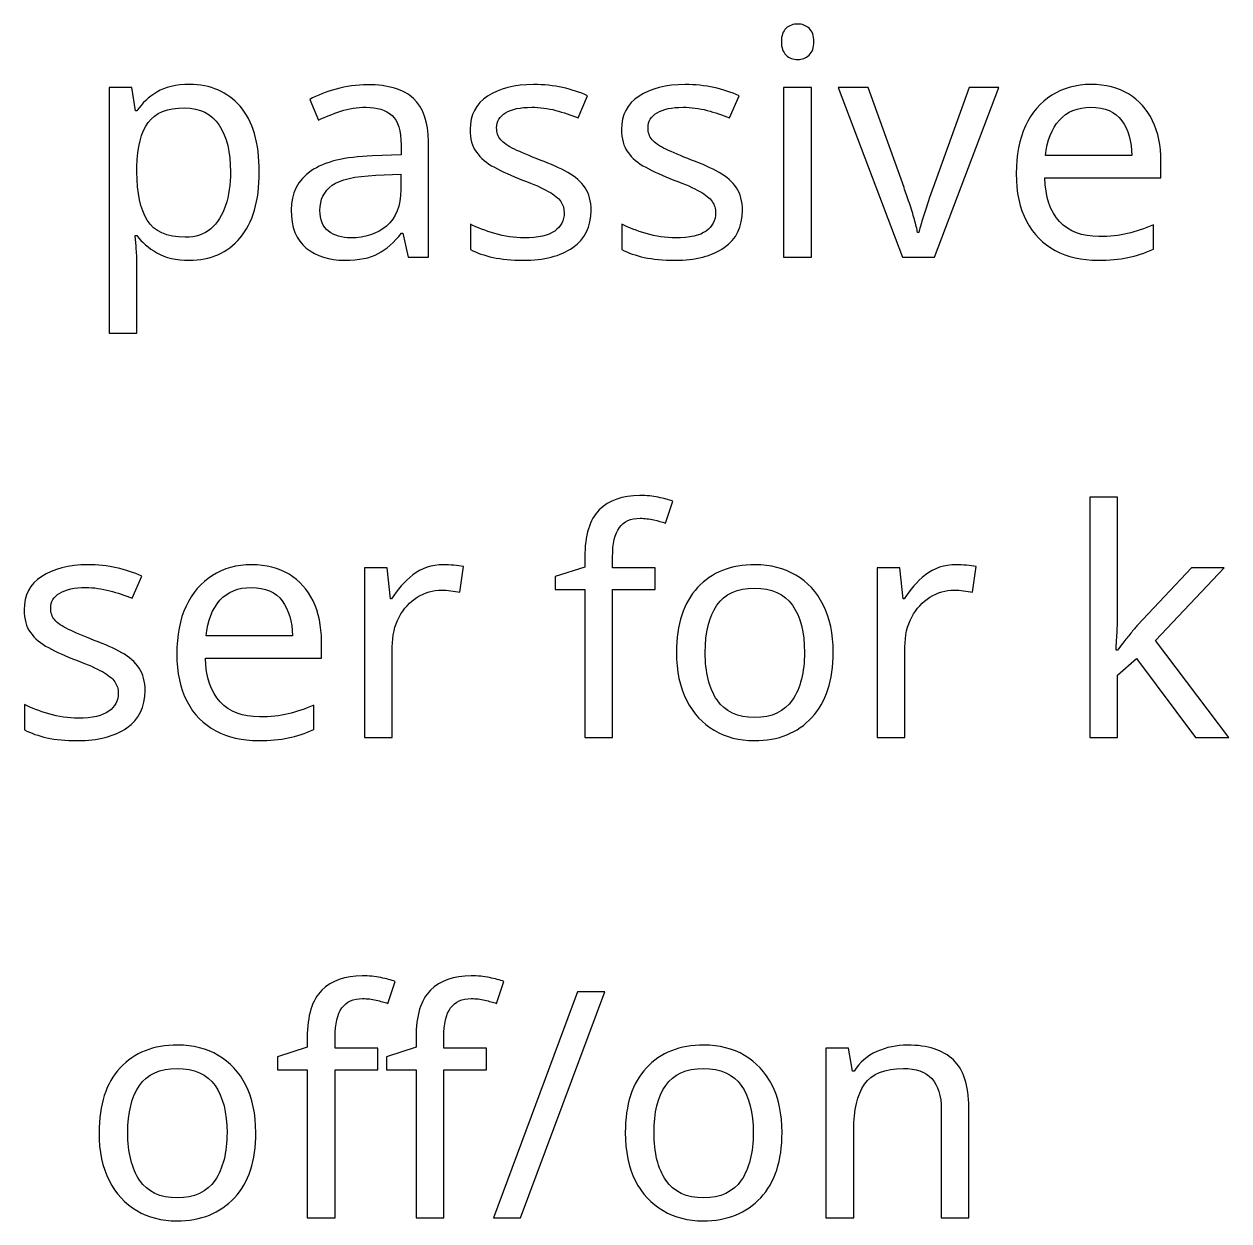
# Model space of a CAD drawing. Header units: inches. Extents: x -6.7 to 20.3, y -5.6 to 12.6.
# Drawn here: x 14.926 to 16.196, y -4.974 to -3.712 of the extents above; entities that cross this region are included whole.
import ezdxf

# ---------------------------------------------------------------- set-up
doc = ezdxf.new("R2010")
doc.units = ezdxf.units.IN
doc.header["$MEASUREMENT"] = 0
doc.layers.add('Layer 1', color=7, linetype='Continuous')

msp = doc.modelspace()

# ---------------------------------------------------------------- linework, layer by layer
at = {"layer": 'Layer 1', "color": 250}
for points, knots in [([(15.7417, -3.7119), (15.7461, -3.7119), (15.75, -3.7134), (15.7535, -3.7164), (15.7569, -3.7194), (15.7587, -3.7242), (15.7587, -3.7306), (15.7587, -3.7368), (15.7569, -3.7415), (15.7535, -3.7446), (15.75, -3.7477), (15.7461, -3.7493), (15.7417, -3.7493), (15.7368, -3.7493), (15.7327, -3.7477), (15.7293, -3.7446), (15.726, -3.7415), (15.7243, -3.7368), (15.7243, -3.7306), (15.7243, -3.7242), (15.726, -3.7194), (15.7293, -3.7164), (15.7327, -3.7134), (15.7368, -3.7119), (15.7417, -3.7119)], [0, 0, 0, 0, 0.125, 0.125, 0.125, 0.25, 0.25, 0.25, 0.375, 0.375, 0.375, 0.5, 0.5, 0.5, 0.625, 0.625, 0.625, 0.75, 0.75, 0.75, 0.875, 0.875, 0.875, 1, 1, 1, 1]), ([(15.1003, -3.7756), (15.1223, -3.7756), (15.1401, -3.7833), (15.1535, -3.7986), (15.1669, -3.8139), (15.1737, -3.8371), (15.1737, -3.8679), (15.1737, -3.8984), (15.1669, -3.9215), (15.1535, -3.9373), (15.1401, -3.9531), (15.1222, -3.9609), (15.1, -3.9609), (15.0862, -3.9609), (15.0748, -3.9583), (15.0658, -3.9531), (15.0568, -3.9479), (15.0498, -3.9418), (15.0447, -3.9349), (15.0447, -3.9349), (15.0427, -3.9349), (15.0427, -3.9349), (15.0431, -3.9387), (15.0436, -3.9435), (15.044, -3.9493), (15.0444, -3.9551), (15.0447, -3.9601), (15.0447, -3.9643), (15.0447, -3.9643), (15.0447, -4.0376), (15.0447, -4.0376), (15.0447, -4.0376), (15.0153, -4.0376), (15.0153, -4.0376), (15.0153, -4.0376), (15.0153, -3.7789), (15.0153, -3.7789), (15.0153, -3.7789), (15.0393, -3.7789), (15.0393, -3.7789), (15.0393, -3.7789), (15.0433, -3.8033), (15.0433, -3.8033), (15.0433, -3.8033), (15.0447, -3.8033), (15.0447, -3.8033), (15.05, -3.7955), (15.057, -3.7889), (15.0657, -3.7836), (15.0743, -3.7783), (15.0859, -3.7756), (15.1003, -3.7756)], [0, 0, 0, 0, 0.058824, 0.058824, 0.058824, 0.117647, 0.117647, 0.117647, 0.176471, 0.176471, 0.176471, 0.235294, 0.235294, 0.235294, 0.294118, 0.294118, 0.294118, 0.352941, 0.352941, 0.352941, 0.411765, 0.411765, 0.411765, 0.470588, 0.470588, 0.470588, 0.529412, 0.529412, 0.529412, 0.588235, 0.588235, 0.588235, 0.647059, 0.647059, 0.647059, 0.705882, 0.705882, 0.705882, 0.764706, 0.764706, 0.764706, 0.823529, 0.823529, 0.823529, 0.882353, 0.882353, 0.882353, 0.941176, 0.941176, 0.941176, 1, 1, 1, 1]), ([(15.288, -3.7759), (15.3098, -3.7759), (15.3259, -3.7807), (15.3363, -3.7903), (15.3468, -3.7998), (15.352, -3.8151), (15.352, -3.8359), (15.352, -3.8359), (15.352, -3.9576), (15.352, -3.9576), (15.352, -3.9576), (15.3307, -3.9576), (15.3307, -3.9576), (15.3307, -3.9576), (15.325, -3.9323), (15.325, -3.9323), (15.325, -3.9323), (15.3237, -3.9323), (15.3237, -3.9323), (15.3159, -3.9421), (15.3077, -3.9493), (15.2992, -3.9539), (15.2906, -3.9586), (15.2788, -3.9609), (15.2637, -3.9609), (15.2474, -3.9609), (15.234, -3.9567), (15.2233, -3.9481), (15.2127, -3.9396), (15.2073, -3.9262), (15.2073, -3.9079), (15.2073, -3.8902), (15.2143, -3.8764), (15.2283, -3.8668), (15.2423, -3.8571), (15.2639, -3.8518), (15.293, -3.8509), (15.293, -3.8509), (15.3233, -3.8499), (15.3233, -3.8499), (15.3233, -3.8499), (15.3233, -3.8393), (15.3233, -3.8393), (15.3233, -3.8244), (15.3201, -3.8141), (15.3137, -3.8083), (15.3072, -3.8025), (15.2981, -3.7996), (15.2863, -3.7996), (15.277, -3.7996), (15.2681, -3.801), (15.2597, -3.8038), (15.2512, -3.8066), (15.2433, -3.8097), (15.236, -3.8133), (15.236, -3.8133), (15.227, -3.7913), (15.227, -3.7913), (15.2348, -3.7871), (15.244, -3.7834), (15.2547, -3.7804), (15.2653, -3.7774), (15.2764, -3.7759), (15.288, -3.7759)], [0, 0, 0, 0, 0.047619, 0.047619, 0.047619, 0.095238, 0.095238, 0.095238, 0.142857, 0.142857, 0.142857, 0.190476, 0.190476, 0.190476, 0.238095, 0.238095, 0.238095, 0.285714, 0.285714, 0.285714, 0.333333, 0.333333, 0.333333, 0.380952, 0.380952, 0.380952, 0.428571, 0.428571, 0.428571, 0.47619, 0.47619, 0.47619, 0.52381, 0.52381, 0.52381, 0.571429, 0.571429, 0.571429, 0.619048, 0.619048, 0.619048, 0.666667, 0.666667, 0.666667, 0.714286, 0.714286, 0.714286, 0.761905, 0.761905, 0.761905, 0.809524, 0.809524, 0.809524, 0.857143, 0.857143, 0.857143, 0.904762, 0.904762, 0.904762, 0.952381, 0.952381, 0.952381, 1, 1, 1, 1]), ([(15.5237, -3.9083), (15.5237, -3.9256), (15.5172, -3.9387), (15.5043, -3.9476), (15.4914, -3.9565), (15.4741, -3.9609), (15.4523, -3.9609), (15.4399, -3.9609), (15.4292, -3.9599), (15.4202, -3.9579), (15.4112, -3.9559), (15.4032, -3.9532), (15.3963, -3.9496), (15.3963, -3.9496), (15.3963, -3.9229), (15.3963, -3.9229), (15.4034, -3.9265), (15.4121, -3.9298), (15.4222, -3.9328), (15.4323, -3.9358), (15.4426, -3.9373), (15.453, -3.9373), (15.4679, -3.9373), (15.4787, -3.9349), (15.4853, -3.9301), (15.492, -3.9253), (15.4953, -3.9189), (15.4953, -3.9109), (15.4953, -3.9065), (15.4941, -3.9025), (15.4917, -3.8989), (15.4892, -3.8954), (15.4848, -3.8918), (15.4785, -3.8883), (15.4722, -3.8847), (15.4631, -3.8807), (15.4513, -3.8763), (15.4398, -3.8718), (15.4299, -3.8674), (15.4217, -3.8629), (15.4134, -3.8585), (15.4071, -3.8532), (15.4027, -3.8469), (15.3982, -3.8407), (15.396, -3.8327), (15.396, -3.8229), (15.396, -3.8078), (15.4022, -3.7962), (15.4145, -3.7879), (15.4268, -3.7797), (15.443, -3.7756), (15.463, -3.7756), (15.4739, -3.7756), (15.4841, -3.7767), (15.4935, -3.7788), (15.5029, -3.7809), (15.5118, -3.7838), (15.52, -3.7876), (15.52, -3.7876), (15.51, -3.8109), (15.51, -3.8109), (15.5024, -3.8078), (15.4946, -3.8052), (15.4863, -3.8029), (15.4781, -3.8007), (15.4697, -3.7996), (15.461, -3.7996), (15.449, -3.7996), (15.4398, -3.8016), (15.4335, -3.8054), (15.4272, -3.8093), (15.424, -3.8146), (15.424, -3.8213), (15.424, -3.8262), (15.4254, -3.8303), (15.4283, -3.8338), (15.4312, -3.8372), (15.4361, -3.8406), (15.4428, -3.8438), (15.4496, -3.847), (15.4587, -3.8508), (15.47, -3.8553), (15.4813, -3.8595), (15.491, -3.8638), (15.499, -3.8683), (15.507, -3.8727), (15.5131, -3.8781), (15.5173, -3.8844), (15.5216, -3.8908), (15.5237, -3.8987), (15.5237, -3.9083)], [0, 0, 0, 0, 0.033333, 0.033333, 0.033333, 0.066667, 0.066667, 0.066667, 0.1, 0.1, 0.1, 0.133333, 0.133333, 0.133333, 0.166667, 0.166667, 0.166667, 0.2, 0.2, 0.2, 0.233333, 0.233333, 0.233333, 0.266667, 0.266667, 0.266667, 0.3, 0.3, 0.3, 0.333333, 0.333333, 0.333333, 0.366667, 0.366667, 0.366667, 0.4, 0.4, 0.4, 0.433333, 0.433333, 0.433333, 0.466667, 0.466667, 0.466667, 0.5, 0.5, 0.5, 0.533333, 0.533333, 0.533333, 0.566667, 0.566667, 0.566667, 0.6, 0.6, 0.6, 0.633333, 0.633333, 0.633333, 0.666667, 0.666667, 0.666667, 0.7, 0.7, 0.7, 0.733333, 0.733333, 0.733333, 0.766667, 0.766667, 0.766667, 0.8, 0.8, 0.8, 0.833333, 0.833333, 0.833333, 0.866667, 0.866667, 0.866667, 0.9, 0.9, 0.9, 0.933333, 0.933333, 0.933333, 0.966667, 0.966667, 0.966667, 1, 1, 1, 1]), ([(15.6833, -3.9083), (15.6833, -3.9256), (15.6769, -3.9387), (15.664, -3.9476), (15.6511, -3.9565), (15.6338, -3.9609), (15.612, -3.9609), (15.5996, -3.9609), (15.5888, -3.9599), (15.5798, -3.9579), (15.5708, -3.9559), (15.5629, -3.9532), (15.556, -3.9496), (15.556, -3.9496), (15.556, -3.9229), (15.556, -3.9229), (15.5631, -3.9265), (15.5717, -3.9298), (15.5818, -3.9328), (15.5919, -3.9358), (15.6022, -3.9373), (15.6127, -3.9373), (15.6276, -3.9373), (15.6383, -3.9349), (15.645, -3.9301), (15.6517, -3.9253), (15.655, -3.9189), (15.655, -3.9109), (15.655, -3.9065), (15.6538, -3.9025), (15.6513, -3.8989), (15.6489, -3.8954), (15.6445, -3.8918), (15.6382, -3.8883), (15.6318, -3.8847), (15.6228, -3.8807), (15.611, -3.8763), (15.5994, -3.8718), (15.5896, -3.8674), (15.5813, -3.8629), (15.5731, -3.8585), (15.5668, -3.8532), (15.5623, -3.8469), (15.5579, -3.8407), (15.5557, -3.8327), (15.5557, -3.8229), (15.5557, -3.8078), (15.5618, -3.7962), (15.5742, -3.7879), (15.5865, -3.7797), (15.6027, -3.7756), (15.6227, -3.7756), (15.6336, -3.7756), (15.6437, -3.7767), (15.6532, -3.7788), (15.6626, -3.7809), (15.6714, -3.7838), (15.6797, -3.7876), (15.6797, -3.7876), (15.6697, -3.8109), (15.6697, -3.8109), (15.6621, -3.8078), (15.6542, -3.8052), (15.646, -3.8029), (15.6378, -3.8007), (15.6293, -3.7996), (15.6207, -3.7996), (15.6087, -3.7996), (15.5995, -3.8016), (15.5932, -3.8054), (15.5868, -3.8093), (15.5837, -3.8146), (15.5837, -3.8213), (15.5837, -3.8262), (15.5851, -3.8303), (15.588, -3.8338), (15.5909, -3.8372), (15.5957, -3.8406), (15.6025, -3.8438), (15.6093, -3.847), (15.6183, -3.8508), (15.6297, -3.8553), (15.641, -3.8595), (15.6507, -3.8638), (15.6587, -3.8683), (15.6667, -3.8727), (15.6728, -3.8781), (15.677, -3.8844), (15.6812, -3.8908), (15.6833, -3.8987), (15.6833, -3.9083)], [0, 0, 0, 0, 0.033333, 0.033333, 0.033333, 0.066667, 0.066667, 0.066667, 0.1, 0.1, 0.1, 0.133333, 0.133333, 0.133333, 0.166667, 0.166667, 0.166667, 0.2, 0.2, 0.2, 0.233333, 0.233333, 0.233333, 0.266667, 0.266667, 0.266667, 0.3, 0.3, 0.3, 0.333333, 0.333333, 0.333333, 0.366667, 0.366667, 0.366667, 0.4, 0.4, 0.4, 0.433333, 0.433333, 0.433333, 0.466667, 0.466667, 0.466667, 0.5, 0.5, 0.5, 0.533333, 0.533333, 0.533333, 0.566667, 0.566667, 0.566667, 0.6, 0.6, 0.6, 0.633333, 0.633333, 0.633333, 0.666667, 0.666667, 0.666667, 0.7, 0.7, 0.7, 0.733333, 0.733333, 0.733333, 0.766667, 0.766667, 0.766667, 0.8, 0.8, 0.8, 0.833333, 0.833333, 0.833333, 0.866667, 0.866667, 0.866667, 0.9, 0.9, 0.9, 0.933333, 0.933333, 0.933333, 0.966667, 0.966667, 0.966667, 1, 1, 1, 1]), ([(15.756, -3.7789), (15.756, -3.7789), (15.756, -3.9576), (15.756, -3.9576), (15.756, -3.9576), (15.7267, -3.9576), (15.7267, -3.9576), (15.7267, -3.9576), (15.7267, -3.7789), (15.7267, -3.7789), (15.7267, -3.7789), (15.756, -3.7789), (15.756, -3.7789)], [0, 0, 0, 0, 0.25, 0.25, 0.25, 0.5, 0.5, 0.5, 0.75, 0.75, 0.75, 1, 1, 1, 1]), ([(15.852, -3.9576), (15.852, -3.9576), (15.7843, -3.7789), (15.7843, -3.7789), (15.7843, -3.7789), (15.8157, -3.7789), (15.8157, -3.7789), (15.8157, -3.7789), (15.8537, -3.8843), (15.8537, -3.8843), (15.8554, -3.8892), (15.8573, -3.8946), (15.8593, -3.9006), (15.8613, -3.9066), (15.8631, -3.9123), (15.8647, -3.9178), (15.8662, -3.9232), (15.8673, -3.9278), (15.868, -3.9316), (15.868, -3.9316), (15.8693, -3.9316), (15.8693, -3.9316), (15.8702, -3.9278), (15.8715, -3.9232), (15.8732, -3.9176), (15.8748, -3.9121), (15.8767, -3.9063), (15.8788, -3.9003), (15.8809, -3.8943), (15.8828, -3.8889), (15.8843, -3.8843), (15.8843, -3.8843), (15.9223, -3.7789), (15.9223, -3.7789), (15.9223, -3.7789), (15.9537, -3.7789), (15.9537, -3.7789), (15.9537, -3.7789), (15.8857, -3.9576), (15.8857, -3.9576), (15.8857, -3.9576), (15.852, -3.9576), (15.852, -3.9576)], [0, 0, 0, 0, 0.071429, 0.071429, 0.071429, 0.142857, 0.142857, 0.142857, 0.214286, 0.214286, 0.214286, 0.285714, 0.285714, 0.285714, 0.357143, 0.357143, 0.357143, 0.428571, 0.428571, 0.428571, 0.5, 0.5, 0.5, 0.571429, 0.571429, 0.571429, 0.642857, 0.642857, 0.642857, 0.714286, 0.714286, 0.714286, 0.785714, 0.785714, 0.785714, 0.857143, 0.857143, 0.857143, 0.928571, 0.928571, 0.928571, 1, 1, 1, 1]), ([(16.051, -3.7756), (16.0663, -3.7756), (16.0795, -3.7789), (16.0905, -3.7856), (16.1015, -3.7923), (16.1099, -3.8017), (16.1158, -3.8138), (16.1217, -3.8259), (16.1247, -3.8401), (16.1247, -3.8563), (16.1247, -3.8563), (16.1247, -3.8739), (16.1247, -3.8739), (16.1247, -3.8739), (16.0023, -3.8739), (16.0023, -3.8739), (16.0028, -3.8942), (16.0079, -3.9096), (16.0178, -3.9201), (16.0277, -3.9307), (16.0416, -3.9359), (16.0593, -3.9359), (16.0707, -3.9359), (16.0807, -3.9349), (16.0895, -3.9328), (16.0983, -3.9307), (16.1073, -3.9276), (16.1167, -3.9236), (16.1167, -3.9236), (16.1167, -3.9493), (16.1167, -3.9493), (16.1076, -3.9533), (16.0986, -3.9562), (16.0897, -3.9581), (16.0808, -3.96), (16.0702, -3.9609), (16.058, -3.9609), (16.0411, -3.9609), (16.0262, -3.9575), (16.0132, -3.9506), (16.0002, -3.9437), (15.9901, -3.9334), (15.9828, -3.9198), (15.9756, -3.9061), (15.972, -3.8894), (15.972, -3.8696), (15.972, -3.8501), (15.9753, -3.8333), (15.9818, -3.8193), (15.9884, -3.8053), (15.9976, -3.7945), (16.0095, -3.7869), (16.0214, -3.7794), (16.0352, -3.7756), (16.051, -3.7756)], [0, 0, 0, 0, 0.055556, 0.055556, 0.055556, 0.111111, 0.111111, 0.111111, 0.166667, 0.166667, 0.166667, 0.222222, 0.222222, 0.222222, 0.277778, 0.277778, 0.277778, 0.333333, 0.333333, 0.333333, 0.388889, 0.388889, 0.388889, 0.444444, 0.444444, 0.444444, 0.5, 0.5, 0.5, 0.555556, 0.555556, 0.555556, 0.611111, 0.611111, 0.611111, 0.666667, 0.666667, 0.666667, 0.722222, 0.722222, 0.722222, 0.777778, 0.777778, 0.777778, 0.833333, 0.833333, 0.833333, 0.888889, 0.888889, 0.888889, 0.944444, 0.944444, 0.944444, 1, 1, 1, 1]), ([(15.095, -3.8003), (15.0768, -3.8003), (15.0639, -3.8054), (15.0565, -3.8156), (15.0491, -3.8258), (15.0451, -3.8414), (15.0447, -3.8623), (15.0447, -3.8623), (15.0447, -3.8679), (15.0447, -3.8679), (15.0447, -3.8899), (15.0483, -3.9069), (15.0555, -3.9188), (15.0627, -3.9307), (15.0761, -3.9366), (15.0957, -3.9366), (15.1066, -3.9366), (15.1155, -3.9336), (15.1225, -3.9276), (15.1295, -3.9216), (15.1347, -3.9134), (15.1382, -3.9031), (15.1416, -3.8928), (15.1433, -3.8809), (15.1433, -3.8676), (15.1433, -3.8472), (15.1394, -3.8308), (15.1315, -3.8186), (15.1236, -3.8064), (15.1114, -3.8003), (15.095, -3.8003)], [0, 0, 0, 0, 0.1, 0.1, 0.1, 0.2, 0.2, 0.2, 0.3, 0.3, 0.3, 0.4, 0.4, 0.4, 0.5, 0.5, 0.5, 0.6, 0.6, 0.6, 0.7, 0.7, 0.7, 0.8, 0.8, 0.8, 0.9, 0.9, 0.9, 1, 1, 1, 1]), ([(16.0507, -3.7996), (16.0367, -3.7996), (16.0256, -3.8041), (16.0175, -3.8131), (16.0094, -3.8221), (16.0046, -3.8346), (16.003, -3.8506), (16.003, -3.8506), (16.094, -3.8506), (16.094, -3.8506), (16.0938, -3.8355), (16.0902, -3.8232), (16.0833, -3.8138), (16.0764, -3.8043), (16.0656, -3.7996), (16.0507, -3.7996)], [0, 0, 0, 0, 0.2, 0.2, 0.2, 0.4, 0.4, 0.4, 0.6, 0.6, 0.6, 0.8, 0.8, 0.8, 1, 1, 1, 1]), ([(15.2967, -3.8713), (15.2744, -3.8722), (15.2591, -3.8757), (15.2505, -3.8819), (15.2419, -3.8882), (15.2377, -3.8969), (15.2377, -3.9083), (15.2377, -3.9183), (15.2407, -3.9256), (15.2468, -3.9303), (15.2529, -3.9349), (15.2608, -3.9373), (15.2703, -3.9373), (15.2854, -3.9373), (15.298, -3.9331), (15.308, -3.9248), (15.318, -3.9164), (15.323, -3.9036), (15.323, -3.8863), (15.323, -3.8863), (15.323, -3.8703), (15.323, -3.8703), (15.323, -3.8703), (15.2967, -3.8713), (15.2967, -3.8713)], [0, 0, 0, 0, 0.125, 0.125, 0.125, 0.25, 0.25, 0.25, 0.375, 0.375, 0.375, 0.5, 0.5, 0.5, 0.625, 0.625, 0.625, 0.75, 0.75, 0.75, 0.875, 0.875, 0.875, 1, 1, 1, 1]), ([(15.5913, -4.3079), (15.5913, -4.3079), (15.5463, -4.3079), (15.5463, -4.3079), (15.5463, -4.3079), (15.5463, -4.4639), (15.5463, -4.4639), (15.5463, -4.4639), (15.517, -4.4639), (15.517, -4.4639), (15.517, -4.4639), (15.517, -4.3079), (15.517, -4.3079), (15.517, -4.3079), (15.4857, -4.3079), (15.4857, -4.3079), (15.4857, -4.3079), (15.4857, -4.2943), (15.4857, -4.2943), (15.4857, -4.2943), (15.517, -4.2843), (15.517, -4.2843), (15.517, -4.2843), (15.517, -4.2739), (15.517, -4.2739), (15.517, -4.2508), (15.5221, -4.2342), (15.5323, -4.2241), (15.5425, -4.214), (15.5568, -4.2089), (15.575, -4.2089), (15.5821, -4.2089), (15.5886, -4.2096), (15.5945, -4.2108), (15.6004, -4.212), (15.6054, -4.2134), (15.6097, -4.2149), (15.6097, -4.2149), (15.602, -4.2379), (15.602, -4.2379), (15.5984, -4.2368), (15.5943, -4.2357), (15.5897, -4.2346), (15.585, -4.2335), (15.5802, -4.2329), (15.5753, -4.2329), (15.5655, -4.2329), (15.5583, -4.2362), (15.5535, -4.2428), (15.5487, -4.2493), (15.5463, -4.2596), (15.5463, -4.2736), (15.5463, -4.2736), (15.5463, -4.2853), (15.5463, -4.2853), (15.5463, -4.2853), (15.5913, -4.2853), (15.5913, -4.2853), (15.5913, -4.2853), (15.5913, -4.3079), (15.5913, -4.3079)], [0, 0, 0, 0, 0.05, 0.05, 0.05, 0.1, 0.1, 0.1, 0.15, 0.15, 0.15, 0.2, 0.2, 0.2, 0.25, 0.25, 0.25, 0.3, 0.3, 0.3, 0.35, 0.35, 0.35, 0.4, 0.4, 0.4, 0.45, 0.45, 0.45, 0.5, 0.5, 0.5, 0.55, 0.55, 0.55, 0.6, 0.6, 0.6, 0.65, 0.65, 0.65, 0.7, 0.7, 0.7, 0.75, 0.75, 0.75, 0.8, 0.8, 0.8, 0.85, 0.85, 0.85, 0.9, 0.9, 0.9, 0.95, 0.95, 0.95, 1, 1, 1, 1]), ([(16.0787, -4.3429), (16.0787, -4.3465), (16.0785, -4.3512), (16.0782, -4.3569), (16.0778, -4.3627), (16.0775, -4.3677), (16.0773, -4.3719), (16.0773, -4.3719), (16.0787, -4.3719), (16.0787, -4.3719), (16.08, -4.3702), (16.082, -4.3676), (16.0847, -4.3643), (16.0873, -4.3609), (16.09, -4.3576), (16.0928, -4.3541), (16.0956, -4.3507), (16.098, -4.3478), (16.1, -4.3456), (16.1, -4.3456), (16.157, -4.2853), (16.157, -4.2853), (16.157, -4.2853), (16.1913, -4.2853), (16.1913, -4.2853), (16.1913, -4.2853), (16.119, -4.3616), (16.119, -4.3616), (16.119, -4.3616), (16.1963, -4.4639), (16.1963, -4.4639), (16.1963, -4.4639), (16.161, -4.4639), (16.161, -4.4639), (16.161, -4.4639), (16.099, -4.3806), (16.099, -4.3806), (16.099, -4.3806), (16.0787, -4.3983), (16.0787, -4.3983), (16.0787, -4.3983), (16.0787, -4.4639), (16.0787, -4.4639), (16.0787, -4.4639), (16.0497, -4.4639), (16.0497, -4.4639), (16.0497, -4.4639), (16.0497, -4.2106), (16.0497, -4.2106), (16.0497, -4.2106), (16.0787, -4.2106), (16.0787, -4.2106), (16.0787, -4.2106), (16.0787, -4.3429), (16.0787, -4.3429)], [0, 0, 0, 0, 0.055556, 0.055556, 0.055556, 0.111111, 0.111111, 0.111111, 0.166667, 0.166667, 0.166667, 0.222222, 0.222222, 0.222222, 0.277778, 0.277778, 0.277778, 0.333333, 0.333333, 0.333333, 0.388889, 0.388889, 0.388889, 0.444444, 0.444444, 0.444444, 0.5, 0.5, 0.5, 0.555556, 0.555556, 0.555556, 0.611111, 0.611111, 0.611111, 0.666667, 0.666667, 0.666667, 0.722222, 0.722222, 0.722222, 0.777778, 0.777778, 0.777778, 0.833333, 0.833333, 0.833333, 0.888889, 0.888889, 0.888889, 0.944444, 0.944444, 0.944444, 1, 1, 1, 1]), ([(15.0533, -4.4146), (15.0533, -4.4319), (15.0469, -4.4451), (15.034, -4.4539), (15.0211, -4.4628), (15.0038, -4.4673), (14.982, -4.4673), (14.9696, -4.4673), (14.9588, -4.4663), (14.9498, -4.4643), (14.9408, -4.4623), (14.9329, -4.4595), (14.926, -4.4559), (14.926, -4.4559), (14.926, -4.4293), (14.926, -4.4293), (14.9331, -4.4328), (14.9417, -4.4361), (14.9518, -4.4391), (14.9619, -4.4421), (14.9722, -4.4436), (14.9827, -4.4436), (14.9976, -4.4436), (15.0083, -4.4412), (15.015, -4.4364), (15.0217, -4.4317), (15.025, -4.4253), (15.025, -4.4173), (15.025, -4.4128), (15.0238, -4.4088), (15.0213, -4.4053), (15.0189, -4.4017), (15.0145, -4.3982), (15.0082, -4.3946), (15.0018, -4.3911), (14.9928, -4.3871), (14.981, -4.3826), (14.9694, -4.3782), (14.9596, -4.3737), (14.9513, -4.3693), (14.9431, -4.3648), (14.9368, -4.3595), (14.9323, -4.3533), (14.9279, -4.3471), (14.9257, -4.3391), (14.9257, -4.3293), (14.9257, -4.3142), (14.9318, -4.3025), (14.9442, -4.2943), (14.9565, -4.2861), (14.9727, -4.2819), (14.9927, -4.2819), (15.0036, -4.2819), (15.0137, -4.283), (15.0232, -4.2851), (15.0326, -4.2872), (15.0414, -4.2902), (15.0497, -4.2939), (15.0497, -4.2939), (15.0397, -4.3173), (15.0397, -4.3173), (15.0321, -4.3142), (15.0242, -4.3115), (15.016, -4.3093), (15.0078, -4.3071), (14.9993, -4.3059), (14.9907, -4.3059), (14.9787, -4.3059), (14.9695, -4.3079), (14.9632, -4.3118), (14.9568, -4.3157), (14.9537, -4.3209), (14.9537, -4.3276), (14.9537, -4.3325), (14.9551, -4.3367), (14.958, -4.3401), (14.9609, -4.3436), (14.9657, -4.3469), (14.9725, -4.3501), (14.9793, -4.3533), (14.9883, -4.3572), (14.9997, -4.3616), (15.011, -4.3658), (15.0207, -4.3702), (15.0287, -4.3746), (15.0367, -4.3791), (15.0428, -4.3844), (15.047, -4.3908), (15.0512, -4.3971), (15.0533, -4.4051), (15.0533, -4.4146)], [0, 0, 0, 0, 0.033333, 0.033333, 0.033333, 0.066667, 0.066667, 0.066667, 0.1, 0.1, 0.1, 0.133333, 0.133333, 0.133333, 0.166667, 0.166667, 0.166667, 0.2, 0.2, 0.2, 0.233333, 0.233333, 0.233333, 0.266667, 0.266667, 0.266667, 0.3, 0.3, 0.3, 0.333333, 0.333333, 0.333333, 0.366667, 0.366667, 0.366667, 0.4, 0.4, 0.4, 0.433333, 0.433333, 0.433333, 0.466667, 0.466667, 0.466667, 0.5, 0.5, 0.5, 0.533333, 0.533333, 0.533333, 0.566667, 0.566667, 0.566667, 0.6, 0.6, 0.6, 0.633333, 0.633333, 0.633333, 0.666667, 0.666667, 0.666667, 0.7, 0.7, 0.7, 0.733333, 0.733333, 0.733333, 0.766667, 0.766667, 0.766667, 0.8, 0.8, 0.8, 0.833333, 0.833333, 0.833333, 0.866667, 0.866667, 0.866667, 0.9, 0.9, 0.9, 0.933333, 0.933333, 0.933333, 0.966667, 0.966667, 0.966667, 1, 1, 1, 1]), ([(15.1657, -4.2819), (15.181, -4.2819), (15.1942, -4.2853), (15.2052, -4.2919), (15.2162, -4.2986), (15.2246, -4.308), (15.2305, -4.3201), (15.2364, -4.3322), (15.2393, -4.3464), (15.2393, -4.3626), (15.2393, -4.3626), (15.2393, -4.3803), (15.2393, -4.3803), (15.2393, -4.3803), (15.117, -4.3803), (15.117, -4.3803), (15.1174, -4.4005), (15.1226, -4.4159), (15.1325, -4.4264), (15.1424, -4.437), (15.1562, -4.4423), (15.174, -4.4423), (15.1853, -4.4423), (15.1954, -4.4412), (15.2042, -4.4391), (15.2129, -4.437), (15.222, -4.4339), (15.2313, -4.4299), (15.2313, -4.4299), (15.2313, -4.4556), (15.2313, -4.4556), (15.2222, -4.4596), (15.2132, -4.4626), (15.2043, -4.4644), (15.1954, -4.4663), (15.1849, -4.4673), (15.1727, -4.4673), (15.1558, -4.4673), (15.1408, -4.4638), (15.1278, -4.4569), (15.1148, -4.4501), (15.1047, -4.4398), (15.0975, -4.4261), (15.0903, -4.4124), (15.0867, -4.3957), (15.0867, -4.3759), (15.0867, -4.3564), (15.0899, -4.3396), (15.0965, -4.3256), (15.103, -4.3116), (15.1123, -4.3008), (15.1242, -4.2933), (15.1361, -4.2857), (15.1499, -4.2819), (15.1657, -4.2819)], [0, 0, 0, 0, 0.055556, 0.055556, 0.055556, 0.111111, 0.111111, 0.111111, 0.166667, 0.166667, 0.166667, 0.222222, 0.222222, 0.222222, 0.277778, 0.277778, 0.277778, 0.333333, 0.333333, 0.333333, 0.388889, 0.388889, 0.388889, 0.444444, 0.444444, 0.444444, 0.5, 0.5, 0.5, 0.555556, 0.555556, 0.555556, 0.611111, 0.611111, 0.611111, 0.666667, 0.666667, 0.666667, 0.722222, 0.722222, 0.722222, 0.777778, 0.777778, 0.777778, 0.833333, 0.833333, 0.833333, 0.888889, 0.888889, 0.888889, 0.944444, 0.944444, 0.944444, 1, 1, 1, 1]), ([(15.368, -4.2819), (15.3713, -4.2819), (15.3749, -4.2821), (15.3788, -4.2824), (15.3827, -4.2828), (15.3861, -4.2833), (15.389, -4.2839), (15.389, -4.2839), (15.3853, -4.3109), (15.3853, -4.3109), (15.3824, -4.3103), (15.3793, -4.3097), (15.3758, -4.3093), (15.3724, -4.3088), (15.3691, -4.3086), (15.366, -4.3086), (15.3569, -4.3086), (15.3483, -4.3111), (15.3403, -4.3161), (15.3323, -4.3211), (15.3259, -4.3281), (15.3212, -4.3371), (15.3164, -4.3461), (15.314, -4.3566), (15.314, -4.3686), (15.314, -4.3686), (15.314, -4.4639), (15.314, -4.4639), (15.314, -4.4639), (15.2847, -4.4639), (15.2847, -4.4639), (15.2847, -4.4639), (15.2847, -4.2853), (15.2847, -4.2853), (15.2847, -4.2853), (15.3087, -4.2853), (15.3087, -4.2853), (15.3087, -4.2853), (15.312, -4.3179), (15.312, -4.3179), (15.312, -4.3179), (15.3133, -4.3179), (15.3133, -4.3179), (15.3191, -4.3082), (15.3266, -4.2997), (15.3357, -4.2926), (15.3448, -4.2855), (15.3556, -4.2819), (15.368, -4.2819)], [0, 0, 0, 0, 0.0625, 0.0625, 0.0625, 0.125, 0.125, 0.125, 0.1875, 0.1875, 0.1875, 0.25, 0.25, 0.25, 0.3125, 0.3125, 0.3125, 0.375, 0.375, 0.375, 0.4375, 0.4375, 0.4375, 0.5, 0.5, 0.5, 0.5625, 0.5625, 0.5625, 0.625, 0.625, 0.625, 0.6875, 0.6875, 0.6875, 0.75, 0.75, 0.75, 0.8125, 0.8125, 0.8125, 0.875, 0.875, 0.875, 0.9375, 0.9375, 0.9375, 1, 1, 1, 1]), ([(15.779, -4.3743), (15.779, -4.4038), (15.7715, -4.4267), (15.7565, -4.4429), (15.7415, -4.4592), (15.7212, -4.4673), (15.6957, -4.4673), (15.6799, -4.4673), (15.6658, -4.4637), (15.6535, -4.4564), (15.6412, -4.4492), (15.6314, -4.4387), (15.6243, -4.4248), (15.6172, -4.4109), (15.6137, -4.3941), (15.6137, -4.3743), (15.6137, -4.3447), (15.6211, -4.3219), (15.636, -4.3059), (15.6509, -4.2899), (15.6711, -4.2819), (15.6967, -4.2819), (15.7129, -4.2819), (15.7272, -4.2856), (15.7395, -4.2928), (15.7518, -4.3), (15.7615, -4.3104), (15.7685, -4.3241), (15.7755, -4.3378), (15.779, -4.3545), (15.779, -4.3743)], [0, 0, 0, 0, 0.1, 0.1, 0.1, 0.2, 0.2, 0.2, 0.3, 0.3, 0.3, 0.4, 0.4, 0.4, 0.5, 0.5, 0.5, 0.6, 0.6, 0.6, 0.7, 0.7, 0.7, 0.8, 0.8, 0.8, 0.9, 0.9, 0.9, 1, 1, 1, 1]), ([(15.9087, -4.2819), (15.912, -4.2819), (15.9156, -4.2821), (15.9195, -4.2824), (15.9234, -4.2828), (15.9268, -4.2833), (15.9297, -4.2839), (15.9297, -4.2839), (15.926, -4.3109), (15.926, -4.3109), (15.9231, -4.3103), (15.9199, -4.3097), (15.9165, -4.3093), (15.913, -4.3088), (15.9098, -4.3086), (15.9067, -4.3086), (15.8975, -4.3086), (15.889, -4.3111), (15.881, -4.3161), (15.873, -4.3211), (15.8666, -4.3281), (15.8618, -4.3371), (15.857, -4.3461), (15.8547, -4.3566), (15.8547, -4.3686), (15.8547, -4.3686), (15.8547, -4.4639), (15.8547, -4.4639), (15.8547, -4.4639), (15.8253, -4.4639), (15.8253, -4.4639), (15.8253, -4.4639), (15.8253, -4.2853), (15.8253, -4.2853), (15.8253, -4.2853), (15.8493, -4.2853), (15.8493, -4.2853), (15.8493, -4.2853), (15.8527, -4.3179), (15.8527, -4.3179), (15.8527, -4.3179), (15.854, -4.3179), (15.854, -4.3179), (15.8598, -4.3082), (15.8672, -4.2997), (15.8763, -4.2926), (15.8854, -4.2855), (15.8962, -4.2819), (15.9087, -4.2819)], [0, 0, 0, 0, 0.0625, 0.0625, 0.0625, 0.125, 0.125, 0.125, 0.1875, 0.1875, 0.1875, 0.25, 0.25, 0.25, 0.3125, 0.3125, 0.3125, 0.375, 0.375, 0.375, 0.4375, 0.4375, 0.4375, 0.5, 0.5, 0.5, 0.5625, 0.5625, 0.5625, 0.625, 0.625, 0.625, 0.6875, 0.6875, 0.6875, 0.75, 0.75, 0.75, 0.8125, 0.8125, 0.8125, 0.875, 0.875, 0.875, 0.9375, 0.9375, 0.9375, 1, 1, 1, 1]), ([(15.1653, -4.3059), (15.1513, -4.3059), (15.1403, -4.3104), (15.1322, -4.3194), (15.1241, -4.3284), (15.1192, -4.3409), (15.1177, -4.3569), (15.1177, -4.3569), (15.2087, -4.3569), (15.2087, -4.3569), (15.2084, -4.3418), (15.2049, -4.3296), (15.198, -4.3201), (15.1911, -4.3107), (15.1802, -4.3059), (15.1653, -4.3059)], [0, 0, 0, 0, 0.2, 0.2, 0.2, 0.4, 0.4, 0.4, 0.6, 0.6, 0.6, 0.8, 0.8, 0.8, 1, 1, 1, 1]), ([(15.644, -4.3743), (15.644, -4.3954), (15.6482, -4.4121), (15.6565, -4.4244), (15.6648, -4.4368), (15.6781, -4.4429), (15.6963, -4.4429), (15.7143, -4.4429), (15.7275, -4.4368), (15.736, -4.4244), (15.7444, -4.4121), (15.7487, -4.3954), (15.7487, -4.3743), (15.7487, -4.3532), (15.7444, -4.3366), (15.736, -4.3246), (15.7275, -4.3126), (15.7142, -4.3066), (15.696, -4.3066), (15.6778, -4.3066), (15.6645, -4.3126), (15.6563, -4.3246), (15.6481, -4.3366), (15.644, -4.3532), (15.644, -4.3743)], [0, 0, 0, 0, 0.125, 0.125, 0.125, 0.25, 0.25, 0.25, 0.375, 0.375, 0.375, 0.5, 0.5, 0.5, 0.625, 0.625, 0.625, 0.75, 0.75, 0.75, 0.875, 0.875, 0.875, 1, 1, 1, 1]), ([(15.2987, -4.8143), (15.2987, -4.8143), (15.2537, -4.8143), (15.2537, -4.8143), (15.2537, -4.8143), (15.2537, -4.9703), (15.2537, -4.9703), (15.2537, -4.9703), (15.2243, -4.9703), (15.2243, -4.9703), (15.2243, -4.9703), (15.2243, -4.8143), (15.2243, -4.8143), (15.2243, -4.8143), (15.193, -4.8143), (15.193, -4.8143), (15.193, -4.8143), (15.193, -4.8006), (15.193, -4.8006), (15.193, -4.8006), (15.2243, -4.7906), (15.2243, -4.7906), (15.2243, -4.7906), (15.2243, -4.7803), (15.2243, -4.7803), (15.2243, -4.7572), (15.2294, -4.7406), (15.2397, -4.7304), (15.2499, -4.7203), (15.2641, -4.7153), (15.2823, -4.7153), (15.2894, -4.7153), (15.2959, -4.7159), (15.3018, -4.7171), (15.3077, -4.7183), (15.3128, -4.7197), (15.317, -4.7213), (15.317, -4.7213), (15.3093, -4.7443), (15.3093, -4.7443), (15.3058, -4.7432), (15.3017, -4.7421), (15.297, -4.7409), (15.2923, -4.7398), (15.2875, -4.7393), (15.2827, -4.7393), (15.2729, -4.7393), (15.2656, -4.7426), (15.2608, -4.7491), (15.256, -4.7557), (15.2537, -4.7659), (15.2537, -4.7799), (15.2537, -4.7799), (15.2537, -4.7916), (15.2537, -4.7916), (15.2537, -4.7916), (15.2987, -4.7916), (15.2987, -4.7916), (15.2987, -4.7916), (15.2987, -4.8143), (15.2987, -4.8143)], [0, 0, 0, 0, 0.05, 0.05, 0.05, 0.1, 0.1, 0.1, 0.15, 0.15, 0.15, 0.2, 0.2, 0.2, 0.25, 0.25, 0.25, 0.3, 0.3, 0.3, 0.35, 0.35, 0.35, 0.4, 0.4, 0.4, 0.45, 0.45, 0.45, 0.5, 0.5, 0.5, 0.55, 0.55, 0.55, 0.6, 0.6, 0.6, 0.65, 0.65, 0.65, 0.7, 0.7, 0.7, 0.75, 0.75, 0.75, 0.8, 0.8, 0.8, 0.85, 0.85, 0.85, 0.9, 0.9, 0.9, 0.95, 0.95, 0.95, 1, 1, 1, 1]), ([(15.4133, -4.8143), (15.4133, -4.8143), (15.3683, -4.8143), (15.3683, -4.8143), (15.3683, -4.8143), (15.3683, -4.9703), (15.3683, -4.9703), (15.3683, -4.9703), (15.339, -4.9703), (15.339, -4.9703), (15.339, -4.9703), (15.339, -4.8143), (15.339, -4.8143), (15.339, -4.8143), (15.3077, -4.8143), (15.3077, -4.8143), (15.3077, -4.8143), (15.3077, -4.8006), (15.3077, -4.8006), (15.3077, -4.8006), (15.339, -4.7906), (15.339, -4.7906), (15.339, -4.7906), (15.339, -4.7803), (15.339, -4.7803), (15.339, -4.7572), (15.3441, -4.7406), (15.3543, -4.7304), (15.3645, -4.7203), (15.3788, -4.7153), (15.397, -4.7153), (15.4041, -4.7153), (15.4106, -4.7159), (15.4165, -4.7171), (15.4224, -4.7183), (15.4274, -4.7197), (15.4317, -4.7213), (15.4317, -4.7213), (15.424, -4.7443), (15.424, -4.7443), (15.4204, -4.7432), (15.4163, -4.7421), (15.4117, -4.7409), (15.407, -4.7398), (15.4022, -4.7393), (15.3973, -4.7393), (15.3875, -4.7393), (15.3803, -4.7426), (15.3755, -4.7491), (15.3707, -4.7557), (15.3683, -4.7659), (15.3683, -4.7799), (15.3683, -4.7799), (15.3683, -4.7916), (15.3683, -4.7916), (15.3683, -4.7916), (15.4133, -4.7916), (15.4133, -4.7916), (15.4133, -4.7916), (15.4133, -4.8143), (15.4133, -4.8143)], [0, 0, 0, 0, 0.05, 0.05, 0.05, 0.1, 0.1, 0.1, 0.15, 0.15, 0.15, 0.2, 0.2, 0.2, 0.25, 0.25, 0.25, 0.3, 0.3, 0.3, 0.35, 0.35, 0.35, 0.4, 0.4, 0.4, 0.45, 0.45, 0.45, 0.5, 0.5, 0.5, 0.55, 0.55, 0.55, 0.6, 0.6, 0.6, 0.65, 0.65, 0.65, 0.7, 0.7, 0.7, 0.75, 0.75, 0.75, 0.8, 0.8, 0.8, 0.85, 0.85, 0.85, 0.9, 0.9, 0.9, 0.95, 0.95, 0.95, 1, 1, 1, 1]), ([(15.538, -4.7323), (15.538, -4.7323), (15.4493, -4.9703), (15.4493, -4.9703), (15.4493, -4.9703), (15.4207, -4.9703), (15.4207, -4.9703), (15.4207, -4.9703), (15.5093, -4.7323), (15.5093, -4.7323), (15.5093, -4.7323), (15.538, -4.7323), (15.538, -4.7323)], [0, 0, 0, 0, 0.25, 0.25, 0.25, 0.5, 0.5, 0.5, 0.75, 0.75, 0.75, 1, 1, 1, 1]), ([(15.17, -4.8806), (15.17, -4.9102), (15.1625, -4.9331), (15.1475, -4.9493), (15.1325, -4.9655), (15.1122, -4.9736), (15.0867, -4.9736), (15.0709, -4.9736), (15.0568, -4.97), (15.0445, -4.9628), (15.0322, -4.9556), (15.0224, -4.945), (15.0153, -4.9311), (15.0082, -4.9172), (15.0047, -4.9004), (15.0047, -4.8806), (15.0047, -4.8511), (15.0121, -4.8283), (15.027, -4.8123), (15.0419, -4.7963), (15.0621, -4.7883), (15.0877, -4.7883), (15.1039, -4.7883), (15.1182, -4.7919), (15.1305, -4.7991), (15.1428, -4.8063), (15.1525, -4.8168), (15.1595, -4.8304), (15.1665, -4.8441), (15.17, -4.8608), (15.17, -4.8806)], [0, 0, 0, 0, 0.1, 0.1, 0.1, 0.2, 0.2, 0.2, 0.3, 0.3, 0.3, 0.4, 0.4, 0.4, 0.5, 0.5, 0.5, 0.6, 0.6, 0.6, 0.7, 0.7, 0.7, 0.8, 0.8, 0.8, 0.9, 0.9, 0.9, 1, 1, 1, 1]), ([(15.725, -4.8806), (15.725, -4.9102), (15.7175, -4.9331), (15.7025, -4.9493), (15.6875, -4.9655), (15.6672, -4.9736), (15.6417, -4.9736), (15.6259, -4.9736), (15.6118, -4.97), (15.5995, -4.9628), (15.5872, -4.9556), (15.5774, -4.945), (15.5703, -4.9311), (15.5632, -4.9172), (15.5597, -4.9004), (15.5597, -4.8806), (15.5597, -4.8511), (15.5671, -4.8283), (15.582, -4.8123), (15.5969, -4.7963), (15.6171, -4.7883), (15.6427, -4.7883), (15.6589, -4.7883), (15.6732, -4.7919), (15.6855, -4.7991), (15.6978, -4.8063), (15.7075, -4.8168), (15.7145, -4.8304), (15.7215, -4.8441), (15.725, -4.8608), (15.725, -4.8806)], [0, 0, 0, 0, 0.1, 0.1, 0.1, 0.2, 0.2, 0.2, 0.3, 0.3, 0.3, 0.4, 0.4, 0.4, 0.5, 0.5, 0.5, 0.6, 0.6, 0.6, 0.7, 0.7, 0.7, 0.8, 0.8, 0.8, 0.9, 0.9, 0.9, 1, 1, 1, 1]), ([(15.8573, -4.7883), (15.8787, -4.7883), (15.8948, -4.7934), (15.9057, -4.8038), (15.9166, -4.8141), (15.922, -4.8308), (15.922, -4.8539), (15.922, -4.8539), (15.922, -4.9703), (15.922, -4.9703), (15.922, -4.9703), (15.893, -4.9703), (15.893, -4.9703), (15.893, -4.9703), (15.893, -4.8559), (15.893, -4.8559), (15.893, -4.8273), (15.8797, -4.8129), (15.853, -4.8129), (15.8332, -4.8129), (15.8196, -4.8185), (15.812, -4.8296), (15.8044, -4.8407), (15.8007, -4.8567), (15.8007, -4.8776), (15.8007, -4.8776), (15.8007, -4.9703), (15.8007, -4.9703), (15.8007, -4.9703), (15.7713, -4.9703), (15.7713, -4.9703), (15.7713, -4.9703), (15.7713, -4.7916), (15.7713, -4.7916), (15.7713, -4.7916), (15.795, -4.7916), (15.795, -4.7916), (15.795, -4.7916), (15.7993, -4.8159), (15.7993, -4.8159), (15.7993, -4.8159), (15.801, -4.8159), (15.801, -4.8159), (15.8068, -4.8066), (15.8148, -4.7997), (15.825, -4.7951), (15.8352, -4.7906), (15.846, -4.7883), (15.8573, -4.7883)], [0, 0, 0, 0, 0.0625, 0.0625, 0.0625, 0.125, 0.125, 0.125, 0.1875, 0.1875, 0.1875, 0.25, 0.25, 0.25, 0.3125, 0.3125, 0.3125, 0.375, 0.375, 0.375, 0.4375, 0.4375, 0.4375, 0.5, 0.5, 0.5, 0.5625, 0.5625, 0.5625, 0.625, 0.625, 0.625, 0.6875, 0.6875, 0.6875, 0.75, 0.75, 0.75, 0.8125, 0.8125, 0.8125, 0.875, 0.875, 0.875, 0.9375, 0.9375, 0.9375, 1, 1, 1, 1]), ([(15.035, -4.8806), (15.035, -4.9017), (15.0392, -4.9184), (15.0475, -4.9308), (15.0558, -4.9431), (15.0691, -4.9493), (15.0873, -4.9493), (15.1053, -4.9493), (15.1185, -4.9431), (15.127, -4.9308), (15.1354, -4.9184), (15.1397, -4.9017), (15.1397, -4.8806), (15.1397, -4.8595), (15.1354, -4.8429), (15.127, -4.8309), (15.1185, -4.8189), (15.1052, -4.8129), (15.087, -4.8129), (15.0688, -4.8129), (15.0555, -4.8189), (15.0473, -4.8309), (15.0391, -4.8429), (15.035, -4.8595), (15.035, -4.8806)], [0, 0, 0, 0, 0.125, 0.125, 0.125, 0.25, 0.25, 0.25, 0.375, 0.375, 0.375, 0.5, 0.5, 0.5, 0.625, 0.625, 0.625, 0.75, 0.75, 0.75, 0.875, 0.875, 0.875, 1, 1, 1, 1]), ([(15.59, -4.8806), (15.59, -4.9017), (15.5942, -4.9184), (15.6025, -4.9308), (15.6108, -4.9431), (15.6241, -4.9493), (15.6423, -4.9493), (15.6603, -4.9493), (15.6736, -4.9431), (15.682, -4.9308), (15.6904, -4.9184), (15.6947, -4.9017), (15.6947, -4.8806), (15.6947, -4.8595), (15.6904, -4.8429), (15.682, -4.8309), (15.6736, -4.8189), (15.6602, -4.8129), (15.642, -4.8129), (15.6238, -4.8129), (15.6106, -4.8189), (15.6023, -4.8309), (15.5941, -4.8429), (15.59, -4.8595), (15.59, -4.8806)], [0, 0, 0, 0, 0.125, 0.125, 0.125, 0.25, 0.25, 0.25, 0.375, 0.375, 0.375, 0.5, 0.5, 0.5, 0.625, 0.625, 0.625, 0.75, 0.75, 0.75, 0.875, 0.875, 0.875, 1, 1, 1, 1])]:
    msp.add_open_spline(points, degree=3, knots=knots, dxfattribs=at)

doc.saveas('drawing.dxf')
